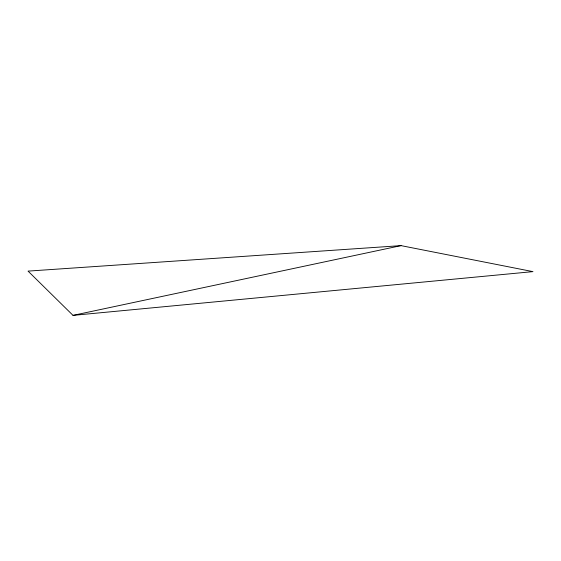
<?xml version="1.0" encoding="UTF-8"?>
<svg xmlns="http://www.w3.org/2000/svg" width="561" height="561" viewBox="0 0 561 561"><rect width="100%" height="100%" fill="white"/><g stroke="black" fill="none" stroke-linecap="round" stroke-linejoin="round"><path stroke-width="0.84" d="M73.014 315.373L401.024 245.627L532.95 271.629L73.014 315.373L28.05 271.11L401.024 245.627"/></g></svg>
